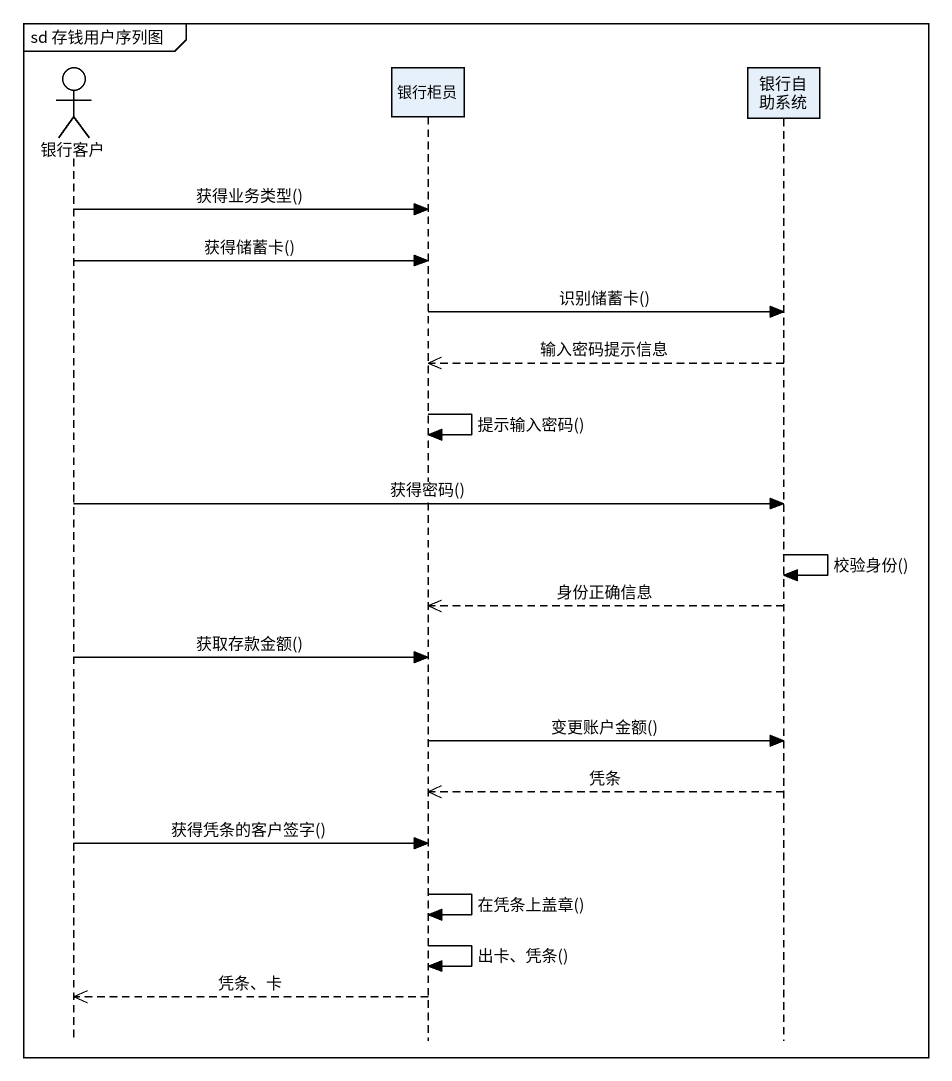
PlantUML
@startuml
mainframe sd 存钱用户序列图
hide footbox
actor 银行客户
participant 银行柜员
participant 银行自助系统

银行客户 -> 银行柜员 : 获得业务类型()
银行客户 -> 银行柜员 : 获得储蓄卡()
银行柜员 -> 银行自助系统 : 识别储蓄卡()
银行自助系统 -->> 银行柜员 : 输入密码提示信息
银行柜员 -> 银行柜员 : 提示输入密码()
银行客户 -> 银行自助系统 : 获得密码()
银行自助系统 -> 银行自助系统 : 校验身份()
银行自助系统 -->> 银行柜员 : 身份正确信息
银行客户 -> 银行柜员 : 获取存款金额()
银行柜员 -> 银行自助系统 : 变更账户金额()
银行自助系统 -->> 银行柜员 : 凭条
银行客户 -> 银行柜员 : 获得凭条的客户签字()
银行柜员 -> 银行柜员 : 在凭条上盖章()
银行柜员 -> 银行柜员 : 出卡、凭条()
银行柜员 -->> 银行客户 : 凭条、卡
@enduml
